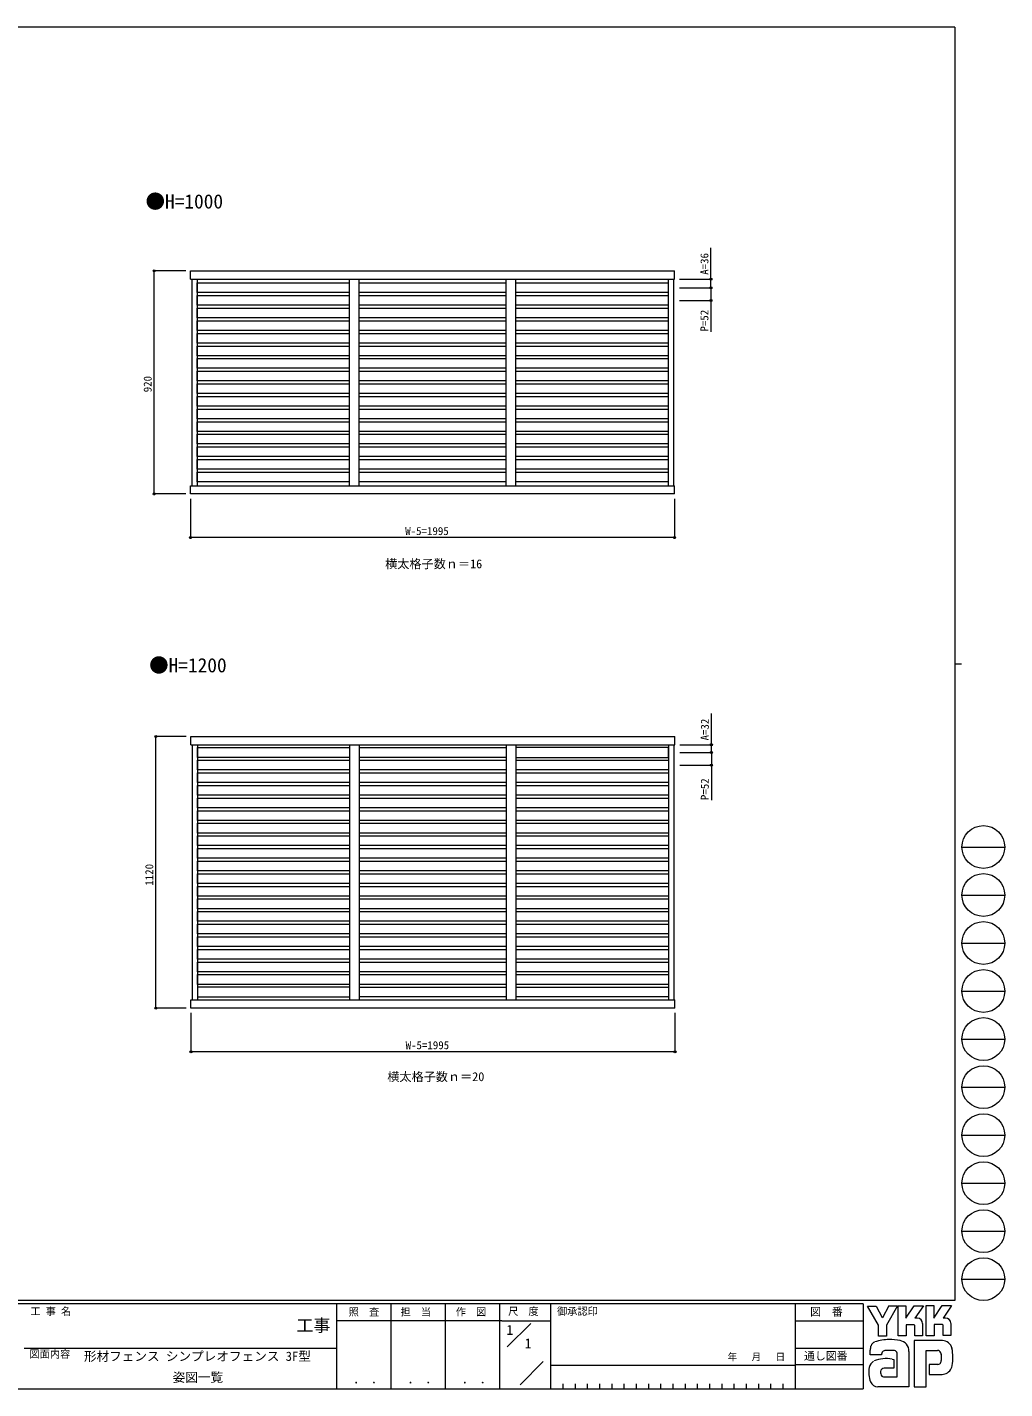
# Model space of a CAD drawing. Units: millimetres, scale not verified. Extents: x -3967 to 3967, y -2821 to 2821.
# Drawn here: x -62 to 3967, y -2821 to 2793 of the extents above; entities that cross this region are included whole.
import ezdxf
from ezdxf.enums import TextEntityAlignment as Align

# ---------------------------------------------------------------- set-up
doc = ezdxf.new("R2010")
doc.units = ezdxf.units.MM
doc.header["$LTSCALE"] = 10
doc.layers.add('0-0_0', color=3, linetype='Continuous')
for name, color, linetype, lineweight in [('0-1_USER1', 4, 'Continuous', 9), ('0-2_YKK_ZWAK', 6, 'Continuous', 9), ('0-3_YKK_11', 7, 'Continuous', 9), ('0-4_YKK_12', 7, 'Continuous', 9)]:
    doc.layers.add(name, color=color, linetype=linetype, lineweight=lineweight)
doc.styles.add('ＭＳ ゴシック', font='')
doc.styles.get('ＭＳ ゴシック').set_extended_font_data('MS Gothic')

msp = doc.modelspace()

# ---------------------------------------------------------------- linework, layer by layer
at = {"layer": '0-1_USER1'}
for p, q in [((611.08, 1754.57), (611.08, 1788.57)), ((611.08, 1788.57), (2606.08, 1788.57)), ((611.08, 1754.57), (2606.08, 1754.57)), ((616.08, 1754.57), (616.08, 902.57)), ((638.08, 1754.57), (638.08, 902.57)), ((1265.58, 902.57), (1265.58, 1754.57)), ((1305.58, 902.57), (1305.58, 1754.57)), ((1911.58, 902.57), (1911.58, 1754.57)), ((1951.58, 902.57), (1951.58, 1754.57)), ((2579.08, 1754.57), (2579.08, 902.57)), ((2601.08, 1754.57), (2601.08, 902.57)), ((2606.08, 1754.57), (2606.08, 1788.57)), ((611.08, 902.57), (2606.08, 902.57)), ((611.08, 868.57), (611.08, 902.57)), ((2606.08, 868.57), (2606.08, 902.57)), ((2606.08, 868.57), (611.08, 868.57)), ((612.74, -165.43), (612.74, -131.43)), ((612.74, -131.43), (2607.74, -131.43)), ((612.74, -165.43), (2607.74, -165.43)), ((617.74, -165.43), (617.74, -1217.43)), ((639.74, -165.43), (639.74, -1217.43)), ((1267.24, -1217.43), (1267.24, -165.43)), ((1307.24, -1217.43), (1307.24, -165.43)), ((1913.24, -1217.43), (1913.24, -165.43)), ((1953.24, -1217.43), (1953.24, -165.43)), ((2580.74, -165.43), (2580.74, -1217.43)), ((2602.74, -165.43), (2602.74, -1217.43)), ((2607.74, -165.43), (2607.74, -131.43)), ((612.74, -1217.43), (2607.74, -1217.43)), ((612.74, -1251.43), (612.74, -1217.43)), ((2607.74, -1251.43), (2607.74, -1217.43)), ((2607.74, -1251.43), (612.74, -1251.43))]:
    msp.add_line(p, q, dxfattribs=at)
at = {"layer": '0-2_YKK_ZWAK'}
for p, q in [((591.08, 1788.57), (460.08, 1788.57)), ((461.08, 868.57), (461.08, 1788.57)), ((2626.08, 1754.57), (2757.08, 1754.57)), ((2626.08, 1718.57), (2757.08, 1718.57)), ((2626.08, 1718.57), (2757.08, 1718.57)), ((2626.08, 1666.57), (2757.08, 1666.57)), ((591.08, 868.57), (460.08, 868.57)), ((611.08, 848.57), (611.08, 687.57)), ((2606.08, 848.57), (2606.08, 687.57)), ((2606.08, 688.57), (611.08, 688.57)), ((592.74, -131.43), (466.74, -131.43)), ((467.74, -1251.43), (467.74, -131.43)), ((2627.74, -165.43), (2758.74, -165.43)), ((2627.74, -197.43), (2758.74, -197.43)), ((2627.74, -197.43), (2758.74, -197.43)), ((2627.74, -249.43), (2758.74, -249.43)), ((592.74, -1251.43), (466.74, -1251.43)), ((612.74, -1271.43), (612.74, -1432.43)), ((2607.74, -1271.43), (2607.74, -1432.43)), ((2607.74, -1431.43), (612.74, -1431.43))]:
    msp.add_line(p, q, dxfattribs=at)
for points in [[(2756.08, 1718.57), (2756.08, 1754.57), (2756.08, 1883.3)], [(2756.08, 1718.57), (2756.08, 1666.57), (2756.08, 1537.5)], [(2757.74, -197.43), (2757.74, -165.43), (2757.74, -36.7)], [(2757.74, -197.43), (2757.74, -249.43), (2757.74, -394.43)]]:
    msp.add_lwpolyline(points, dxfattribs=at)
for centre in [(461.08, 1788.57), (2756.08, 1754.57), (2756.08, 1718.57), (2756.08, 1718.57), (2756.08, 1666.57), (461.08, 868.57), (611.08, 688.57), (2606.08, 688.57), (467.74, -131.43), (2757.74, -165.43), (2757.74, -197.43), (2757.74, -197.43), (2757.74, -249.43), (467.74, -1251.43), (612.74, -1431.43), (2607.74, -1431.43)]:
    msp.add_circle(centre, 4.25, dxfattribs=at)
at = {"layer": '0-3_YKK_11'}
for p, q in [((1305.58, 1738.57), (1911.58, 1738.57)), ((1911.58, 1698.57), (1305.58, 1698.57)), ((1305.58, 1686.57), (1911.58, 1686.57)), ((1911.58, 1646.57), (1305.58, 1646.57)), ((1305.58, 1634.57), (1911.58, 1634.57)), ((1911.58, 1594.57), (1305.58, 1594.57)), ((1305.58, 1582.57), (1911.58, 1582.57)), ((1911.58, 1542.57), (1305.58, 1542.57)), ((1305.58, 1530.57), (1911.58, 1530.57)), ((1911.58, 1490.57), (1305.58, 1490.57)), ((1305.58, 1478.57), (1911.58, 1478.57)), ((1911.58, 1438.57), (1305.58, 1438.57)), ((1305.58, 1426.57), (1911.58, 1426.57)), ((1911.58, 1386.57), (1305.58, 1386.57)), ((1305.58, 1374.57), (1911.58, 1374.57)), ((1911.58, 1334.57), (1305.58, 1334.57)), ((1305.58, 1322.57), (1911.58, 1322.57)), ((1911.58, 1282.57), (1305.58, 1282.57)), ((1305.58, 1270.57), (1911.58, 1270.57)), ((1911.58, 1230.57), (1305.58, 1230.57)), ((1305.58, 1218.57), (1911.58, 1218.57)), ((1911.58, 1178.57), (1305.58, 1178.57)), ((1305.58, 1166.57), (1911.58, 1166.57)), ((1911.58, 1126.57), (1305.58, 1126.57)), ((1305.58, 1114.57), (1911.58, 1114.57)), ((1911.58, 1074.57), (1305.58, 1074.57)), ((1305.58, 1062.57), (1911.58, 1062.57)), ((1911.58, 1022.57), (1305.58, 1022.57)), ((1305.58, 1010.57), (1911.58, 1010.57)), ((1911.58, 970.57), (1305.58, 970.57)), ((1305.58, 958.57), (1911.58, 958.57)), ((1911.58, 918.57), (1305.58, 918.57)), ((1307.24, -177.43), (1913.24, -177.43)), ((1913.24, -217.43), (1307.24, -217.43)), ((1953.24, -217.43), (2580.74, -217.43)), ((1307.24, -229.43), (1913.24, -229.43)), ((1913.24, -269.43), (1307.24, -269.43)), ((1307.24, -281.43), (1913.24, -281.43)), ((1913.24, -321.43), (1307.24, -321.43)), ((1307.24, -333.43), (1913.24, -333.43)), ((1913.24, -373.43), (1307.24, -373.43)), ((1307.24, -385.43), (1913.24, -385.43)), ((1913.24, -425.43), (1307.24, -425.43)), ((1307.24, -437.43), (1913.24, -437.43)), ((1913.24, -477.43), (1307.24, -477.43)), ((1307.24, -489.43), (1913.24, -489.43)), ((1913.24, -529.43), (1307.24, -529.43)), ((1307.24, -541.43), (1913.24, -541.43)), ((1913.24, -581.43), (1307.24, -581.43)), ((1307.24, -593.43), (1913.24, -593.43)), ((1913.24, -633.43), (1307.24, -633.43)), ((1307.24, -645.43), (1913.24, -645.43)), ((1913.24, -685.43), (1307.24, -685.43)), ((1307.24, -697.43), (1913.24, -697.43)), ((1913.24, -737.43), (1307.24, -737.43)), ((1307.24, -749.43), (1913.24, -749.43)), ((1913.24, -789.43), (1307.24, -789.43)), ((1307.24, -801.43), (1913.24, -801.43)), ((1913.24, -841.43), (1307.24, -841.43)), ((1307.24, -853.43), (1913.24, -853.43)), ((1913.24, -893.43), (1307.24, -893.43)), ((1307.24, -905.43), (1913.24, -905.43)), ((1913.24, -945.43), (1307.24, -945.43)), ((1307.24, -957.43), (1913.24, -957.43)), ((1913.24, -997.43), (1307.24, -997.43)), ((1307.24, -1009.43), (1913.24, -1009.43)), ((1913.24, -1049.43), (1307.24, -1049.43)), ((1307.24, -1061.43), (1913.24, -1061.43)), ((1913.24, -1101.43), (1307.24, -1101.43)), ((1307.24, -1113.43), (1913.24, -1113.43)), ((639.74, -1165.43), (639.74, -1205.43)), ((1267.24, -1165.43), (639.74, -1165.43)), ((1913.24, -1153.43), (1307.24, -1153.43)), ((1307.24, -1165.43), (1913.24, -1165.43)), ((639.74, -1205.43), (1267.24, -1205.43)), ((1913.24, -1205.43), (1307.24, -1205.43))]:
    msp.add_line(p, q, dxfattribs=at)
for points in [[(1265.58, 1698.57), (638.08, 1698.57), (638.08, 1738.57), (1265.58, 1738.57)], [(1265.58, 1646.57), (638.08, 1646.57), (638.08, 1686.57), (1265.58, 1686.57)], [(1951.58, 1738.57), (2579.08, 1738.57), (2579.08, 1698.57), (1951.58, 1698.57)], [(1951.58, 1686.57), (2579.08, 1686.57), (2579.08, 1646.57), (1951.58, 1646.57)], [(1265.58, 1594.57), (638.08, 1594.57), (638.08, 1634.57), (1265.58, 1634.57)], [(1951.58, 1634.57), (2579.08, 1634.57), (2579.08, 1594.57), (1951.58, 1594.57)], [(1265.58, 1542.57), (638.08, 1542.57), (638.08, 1582.57), (1265.58, 1582.57)], [(1951.58, 1582.57), (2579.08, 1582.57), (2579.08, 1542.57), (1951.58, 1542.57)], [(1265.58, 1490.57), (638.08, 1490.57), (638.08, 1530.57), (1265.58, 1530.57)], [(1951.58, 1530.57), (2579.08, 1530.57), (2579.08, 1490.57), (1951.58, 1490.57)], [(1265.58, 1438.57), (638.08, 1438.57), (638.08, 1478.57), (1265.58, 1478.57)], [(1951.58, 1478.57), (2579.08, 1478.57), (2579.08, 1438.57), (1951.58, 1438.57)], [(1265.58, 1386.57), (638.08, 1386.57), (638.08, 1426.57), (1265.58, 1426.57)], [(1951.58, 1426.57), (2579.08, 1426.57), (2579.08, 1386.57), (1951.58, 1386.57)], [(1265.58, 1334.57), (638.08, 1334.57), (638.08, 1374.57), (1265.58, 1374.57)], [(1951.58, 1374.57), (2579.08, 1374.57), (2579.08, 1334.57), (1951.58, 1334.57)], [(1265.58, 1282.57), (638.08, 1282.57), (638.08, 1322.57), (1265.58, 1322.57)], [(1951.58, 1322.57), (2579.08, 1322.57), (2579.08, 1282.57), (1951.58, 1282.57)], [(1265.58, 1230.57), (638.08, 1230.57), (638.08, 1270.57), (1265.58, 1270.57)], [(1951.58, 1270.57), (2579.08, 1270.57), (2579.08, 1230.57), (1951.58, 1230.57)], [(1265.58, 1178.57), (638.08, 1178.57), (638.08, 1218.57), (1265.58, 1218.57)], [(1951.58, 1218.57), (2579.08, 1218.57), (2579.08, 1178.57), (1951.58, 1178.57)], [(1265.58, 1126.57), (638.08, 1126.57), (638.08, 1166.57), (1265.58, 1166.57)], [(1951.58, 1166.57), (2579.08, 1166.57), (2579.08, 1126.57), (1951.58, 1126.57)], [(1265.58, 1074.57), (638.08, 1074.57), (638.08, 1114.57), (1265.58, 1114.57)], [(1951.58, 1114.57), (2579.08, 1114.57), (2579.08, 1074.57), (1951.58, 1074.57)], [(1265.58, 1022.57), (638.08, 1022.57), (638.08, 1062.57), (1265.58, 1062.57)], [(1265.58, 970.57), (638.08, 970.57), (638.08, 1010.57), (1265.58, 1010.57)], [(1951.58, 1062.57), (2579.08, 1062.57), (2579.08, 1022.57), (1951.58, 1022.57)], [(1951.58, 1010.57), (2579.08, 1010.57), (2579.08, 970.57), (1951.58, 970.57)], [(1265.58, 918.57), (638.08, 918.57), (638.08, 958.57), (1265.58, 958.57)], [(1951.58, 958.57), (2579.08, 958.57), (2579.08, 918.57), (1951.58, 918.57)], [(1267.24, -217.43), (639.74, -217.43), (639.74, -177.43), (1267.24, -177.43)], [(2580.74, -217.43), (2580.74, -177.43), (1953.24, -177.43)], [(1267.24, -269.43), (639.74, -269.43), (639.74, -229.43), (1267.24, -229.43)], [(1953.24, -229.43), (2580.74, -229.43), (2580.74, -269.43), (1953.24, -269.43)], [(1267.24, -321.43), (639.74, -321.43), (639.74, -281.43), (1267.24, -281.43)], [(1267.24, -373.43), (639.74, -373.43), (639.74, -333.43), (1267.24, -333.43)], [(1953.24, -281.43), (2580.74, -281.43), (2580.74, -321.43), (1953.24, -321.43)], [(1953.24, -333.43), (2580.74, -333.43), (2580.74, -373.43), (1953.24, -373.43)], [(1267.24, -425.43), (639.74, -425.43), (639.74, -385.43), (1267.24, -385.43)], [(1953.24, -385.43), (2580.74, -385.43), (2580.74, -425.43), (1953.24, -425.43)], [(1267.24, -477.43), (639.74, -477.43), (639.74, -437.43), (1267.24, -437.43)], [(1953.24, -437.43), (2580.74, -437.43), (2580.74, -477.43), (1953.24, -477.43)], [(1267.24, -529.43), (639.74, -529.43), (639.74, -489.43), (1267.24, -489.43)], [(1953.24, -489.43), (2580.74, -489.43), (2580.74, -529.43), (1953.24, -529.43)], [(1267.24, -581.43), (639.74, -581.43), (639.74, -541.43), (1267.24, -541.43)], [(1953.24, -541.43), (2580.74, -541.43), (2580.74, -581.43), (1953.24, -581.43)], [(1267.24, -633.43), (639.74, -633.43), (639.74, -593.43), (1267.24, -593.43)], [(1953.24, -593.43), (2580.74, -593.43), (2580.74, -633.43), (1953.24, -633.43)], [(1267.24, -685.43), (639.74, -685.43), (639.74, -645.43), (1267.24, -645.43)], [(1953.24, -645.43), (2580.74, -645.43), (2580.74, -685.43), (1953.24, -685.43)], [(1267.24, -737.43), (639.74, -737.43), (639.74, -697.43), (1267.24, -697.43)], [(1953.24, -697.43), (2580.74, -697.43), (2580.74, -737.43), (1953.24, -737.43)], [(1267.24, -789.43), (639.74, -789.43), (639.74, -749.43), (1267.24, -749.43)], [(1953.24, -749.43), (2580.74, -749.43), (2580.74, -789.43), (1953.24, -789.43)], [(1267.24, -841.43), (639.74, -841.43), (639.74, -801.43), (1267.24, -801.43)], [(1953.24, -801.43), (2580.74, -801.43), (2580.74, -841.43), (1953.24, -841.43)], [(1267.24, -893.43), (639.74, -893.43), (639.74, -853.43), (1267.24, -853.43)], [(1953.24, -853.43), (2580.74, -853.43), (2580.74, -893.43), (1953.24, -893.43)], [(1267.24, -945.43), (639.74, -945.43), (639.74, -905.43), (1267.24, -905.43)], [(1953.24, -905.43), (2580.74, -905.43), (2580.74, -945.43), (1953.24, -945.43)], [(1267.24, -997.43), (639.74, -997.43), (639.74, -957.43), (1267.24, -957.43)], [(1267.24, -1049.43), (639.74, -1049.43), (639.74, -1009.43), (1267.24, -1009.43)], [(1953.24, -957.43), (2580.74, -957.43), (2580.74, -997.43), (1953.24, -997.43)], [(1953.24, -1009.43), (2580.74, -1009.43), (2580.74, -1049.43), (1953.24, -1049.43)], [(1267.24, -1101.43), (639.74, -1101.43), (639.74, -1061.43), (1267.24, -1061.43)], [(1953.24, -1061.43), (2580.74, -1061.43), (2580.74, -1101.43), (1953.24, -1101.43)], [(1267.24, -1153.43), (639.74, -1153.43), (639.74, -1113.43), (1267.24, -1113.43)], [(1953.24, -1113.43), (2580.74, -1113.43), (2580.74, -1153.43), (1953.24, -1153.43)], [(1953.24, -1165.43), (2580.74, -1165.43), (2580.74, -1205.43), (1953.24, -1205.43)]]:
    msp.add_lwpolyline(points, dxfattribs=at)
at = {"layer": '0-4_YKK_12'}
for p, q in [((3760.92, 2793), (-3939.08, 2793)), ((3760.92, 2793), (3760.92, -2457)), ((3760.92, 168), (3788.92, 168)), ((3790.68, -587.16), (3967.08, -587.16)), ((3790.68, -785.12), (3967.08, -785.12)), ((3790.68, -983.08), (3967.08, -983.08)), ((3790.68, -1181.04), (3967.08, -1181.04)), ((3790.68, -1379), (3967.08, -1379)), ((3790.68, -1576.96), (3967.08, -1576.96)), ((3790.68, -1774.92), (3967.08, -1774.92)), ((3790.68, -1972.88), (3967.08, -1972.88)), ((3790.68, -2170.84), (3967.08, -2170.84)), ((3790.68, -2368.8), (3967.08, -2368.8)), ((3760.92, -2457), (-3939.08, -2457)), ((3382.92, -2471), (-3939.08, -2471)), ((1212.92, -2471), (1212.92, -2821)), ((1436.92, -2471), (1436.92, -2821)), ((1660.92, -2471), (1660.92, -2821)), ((1884.92, -2471), (1884.92, -2821)), ((2094.92, -2471), (2094.92, -2821)), ((3102.91, -2471), (3102.91, -2821)), ((3382.92, -2471), (3382.92, -2821)), ((3447.24, -2558.99), (3401.29, -2480.06)), ((3401.29, -2480.06), (3436.42, -2480.06)), ((3436.42, -2480.06), (3461.56, -2527.09)), ((3489.28, -2478.98), (3463.72, -2528.71)), ((3525.54, -2478.98), (3480.21, -2559.26)), ((3489.28, -2478.98), (3525.54, -2478.98)), ((3527.51, -2603.31), (3527.51, -2479.25)), ((3527.51, -2479.25), (3559.68, -2479.25)), ((3559.68, -2530.23), (3593.47, -2478.71)), ((3559.68, -2479.25), (3559.68, -2530.23)), ((3593.47, -2478.71), (3631.72, -2478.71)), ((3631.72, -2478.71), (3596.32, -2530.06)), ((3642.66, -2602.23), (3642.66, -2478.17)), ((3642.66, -2478.17), (3675.37, -2478.17)), ((3675.37, -2530.08), (3709.69, -2478.17)), ((3675.37, -2478.17), (3675.37, -2530.08)), ((3709.69, -2478.17), (3747.53, -2478.17)), ((3743.75, -2484.65), (3712.53, -2529.25)), ((3747.53, -2478.17), (3743.75, -2484.65)), ((1894.76, -2540.99), (1212.92, -2540.99)), ((1894.76, -2540.99), (2094.92, -2540.99)), ((1916.62, -2648.36), (2013.55, -2551.43)), ((3102.91, -2541), (3382.92, -2541)), ((3447.24, -2603.58), (3447.24, -2558.99)), ((3461.56, -2527.09), (3463.72, -2528.71)), ((3480.21, -2559.26), (3480.21, -2603.58)), ((3592.66, -2556.82), (3560.76, -2556.82)), ((3560.76, -2556.82), (3560.76, -2603.31)), ((3596.98, -2558.45), (3592.66, -2556.82)), ((3606.71, -2530.06), (3596.32, -2530.06)), ((3596.98, -2602.5), (3596.98, -2558.45)), ((3628.33, -2551.69), (3628.33, -2602.5)), ((3722.92, -2529.25), (3712.53, -2529.25)), ((3712.94, -2601.96), (3712.94, -2558.17)), ((3744.56, -2551.69), (3744.56, -2601.96)), ((3480.21, -2603.58), (3447.24, -2603.58)), ((3560.76, -2603.31), (3527.51, -2603.31)), ((3593.2, -2621.96), (3593.2, -2813.06)), ((3709.15, -2621.96), (3593.2, -2621.96)), ((3628.33, -2602.5), (3596.98, -2602.5)), ((3676.72, -2602.23), (3642.66, -2602.23)), ((3712.94, -2601.46), (3713.44, -2601.96)), ((3744.56, -2601.96), (3712.94, -2601.96)), ((-75.08, -2652.99), (1212.92, -2652.99)), ((3102.91, -2652.99), (3382.92, -2652.99)), ((3512.38, -2663.05), (3475.4, -2663.75)), ((3523.19, -2771.71), (3523.19, -2674.4)), ((3572.11, -2666.83), (3572.11, -2812.79)), ((3643.47, -2813.06), (3643.47, -2663.59)), ((3643.47, -2663.59), (3689.96, -2663.59)), ((3704.65, -2678.56), (3704.83, -2704.91)), ((1969.64, -2804.45), (2064.88, -2709.21)), ((2094.92, -2723), (3102.91, -2723)), ((3382.92, -2722.99), (3102.91, -2722.99)), ((3509.67, -2736.3), (3469.73, -2736.35)), ((3502.65, -2698.73), (3509.67, -2700.35)), ((3509.67, -2700.35), (3509.67, -2736.3)), ((3691.04, -2720.89), (3655.63, -2720.89)), ((3655.63, -2720.89), (3655.63, -2762.25)), ((2145.32, -2800), (2145.32, -2821)), ((2195.72, -2800), (2195.72, -2821)), ((2246.12, -2800), (2246.12, -2821)), ((2296.52, -2800), (2296.52, -2821)), ((2346.92, -2800), (2346.92, -2821)), ((2397.32, -2800), (2397.32, -2821)), ((2447.72, -2800), (2447.72, -2821)), ((2498.12, -2800), (2498.12, -2821)), ((2548.52, -2800), (2548.52, -2821)), ((2598.92, -2800), (2598.92, -2821)), ((2649.32, -2800), (2649.32, -2821)), ((2699.72, -2800), (2699.72, -2821)), ((2750.12, -2800), (2750.12, -2821)), ((2800.52, -2800), (2800.52, -2821)), ((2850.92, -2800), (2850.92, -2821)), ((2901.32, -2800), (2901.32, -2821)), ((2951.72, -2800), (2951.72, -2821)), ((3002.11, -2800), (3002.11, -2821)), ((3052.51, -2800), (3052.51, -2821)), ((3466.97, -2771.71), (3523.19, -2771.71)), ((3518.86, -2771.71), (3522.38, -2771.71)), ((3523.19, -2771.7), (3523.2, -2771.71)), ((3655.63, -2762.25), (3708.88, -2762.25)), ((3708.88, -2762.25), (3719.69, -2759.82)), ((-3939.08, -2821), (3382.92, -2821)), ((3458.59, -2813.6), (3443.72, -2813.6)), ((3568.87, -2813.33), (3458.59, -2813.6)), ((3572.11, -2812.79), (3568.87, -2813.33)), ((3593.2, -2813.06), (3635.63, -2813.06)), ((3635.63, -2813.06), (3643.47, -2813.06))]:
    msp.add_line(p, q, dxfattribs=at)
for points in [[(3712.94, -2558.17), (3708.61, -2556.55), (3676.72, -2556.55), (3676.72, -2602.23)], [(3458.59, -2681.7), (3412.1, -2681.7), (3412.1, -2662.41)]]:
    msp.add_lwpolyline(points, dxfattribs=at)
for centre in [(3878.88, -587.16), (3878.88, -785.12), (3878.88, -983.08), (3878.88, -1181.04), (3878.88, -1379), (3878.88, -1576.96), (3878.88, -1774.92), (3878.88, -1972.88), (3878.88, -2170.84), (3878.88, -2368.8)]:
    msp.add_circle(centre, 88.2, dxfattribs=at)
for centre, radius, start, end in [((3606.71, -2551.69), 21.62, 0.00166, 89.99604), ((3722.92, -2550.88), 21.62, 0.00166, 89.99604), ((3438.98, -2651.55), 24.44, 109.02127, 161.51264), ((3490.14, -2795.01), 176.8, 89.89165, 109.30848), ((3495.33, -2825.63), 207.48, 78.7801, 91.46938), ((3528.22, -2665.96), 44.48, 40.66422, 80.31694), ((3526.01, -2665.85), 46.12, 358.78059, 38.76563), ((3707.64, -2665.4), 43.41, 14.44572, 87.08746), ((3462.51, -2662.66), 50.37, 158.41083, 179.71775), ((3479.67, -2681.07), 21.09, 138.46382, 181.71359), ((3474.07, -2680.71), 17.01, 85.50551, 126.78038), ((3507.48, -2678.54), 16.25, 14.7552, 72.44995), ((3691.57, -2675.79), 12.29, 16.43123, 96.91661), ((3668.23, -2683.08), 36.73, 4.93423, 17.03552), ((3544.58, -2692.87), 208.6, 350.99027, 10.67625), ((3517.41, -2754.95), 110.83, 168.76372, 199.80079), ((3447.19, -2740.27), 39.08, 121.82711, 169.08475), ((3478.12, -2829.54), 133.09, 79.38098, 112.05825), ((3478.74, -2754.28), 23.68, 171.08203, 216.71923), ((3469.82, -2750.79), 14.45, 90.33953, 178.03639), ((3691.05, -2707.84), 13.06, 269.95468, 342.90145), ((3668.02, -2701.41), 36.97, 343.6902, 354.75362), ((3708.27, -2718.45), 42.91, 285.44291, 349.90448), ((3447.32, -2775.43), 38.23, 207.31435, 263.59464), ((3469.42, -2756.65), 15.26, 230.9728, 260.75491)]:
    msp.add_arc(centre, radius, start, end, dxfattribs=at)

# ---------------------------------------------------------------- texts
at = {"layer": '0-0_0', "style": 'ＭＳ ゴシック'}
for s, height, p in [('●H=1000', 58.65, (425.65, 2027.87)), ('横太格子数ｎ＝16', 36.66, (1413.23, 551.22)), ('●H=1200', 58.65, (440.44, 115.45)), ('横太格子数ｎ＝20', 36.66, (1421.96, -1563.51)), ('1', 41.06, (1912.92, -2610.99)), ('1', 41.06, (1988.25, -2666.99)), ('形材フェンス シンプレオフェンス 3F型', 38.12, (171.38, -2717.43)), ('姿図一覧', 38.12, (537.46, -2804.1))]:
    msp.add_text(s, height=height, dxfattribs=at).set_placement(p, align=Align.BOTTOM_LEFT)
at = {"layer": '0-2_YKK_ZWAK', "style": 'ＭＳ ゴシック'}
for s, p in [('A=36', (2755.41, 1772.24)), ('P=52', (2755.41, 1538.17)), ('920', (460.41, 1287.77)), ('A=32', (2757.08, -147.76)), ('P=52', (2757.08, -393.76)), ('1120', (467.08, -746.63))]:
    msp.add_text(s, height=32.99, rotation=90, dxfattribs=at).set_placement(p, align=Align.BOTTOM_LEFT)
for p in [(1495.78, 689.24), (1497.44, -1430.76)]:
    msp.add_text('W-5=1995', height=32.99, dxfattribs=at).set_placement(p, align=Align.BOTTOM_LEFT)
at = {"layer": '0-4_YKK_12', "style": 'ＭＳ ゴシック'}
for s, height, p in [('工 事 名', 30.79, (-48.96, -2526.33)), ('照  査', 30.79, (1262.81, -2528.8)), ('担  当', 30.79, (1476.46, -2528.8)), ('作  図', 30.79, (1704.12, -2528.62)), ('尺  度', 30.79, (1920.04, -2526.37)), ('御承認印', 30.79, (2121.59, -2526.33)), ('図\u3000番', 32.84, (3164.89, -2529.62)), ('工事', 51.32, (1047.23, -2600.56)), ('図面内容', 30.79, (-52.91, -2702.48)), ('年   月   日', 29.03, (2824.68, -2712.69)), ('通し図番', 32.84, (3139.71, -2711.85)), (' ． ．', 35.92, (1257.47, -2810.46)), (' ． ．', 35.92, (1481.47, -2810.46)), (' ． ．', 35.92, (1705.47, -2810.46))]:
    msp.add_text(s, height=height, dxfattribs=at).set_placement(p, align=Align.BOTTOM_LEFT)

doc.saveas('drawing.dxf')
